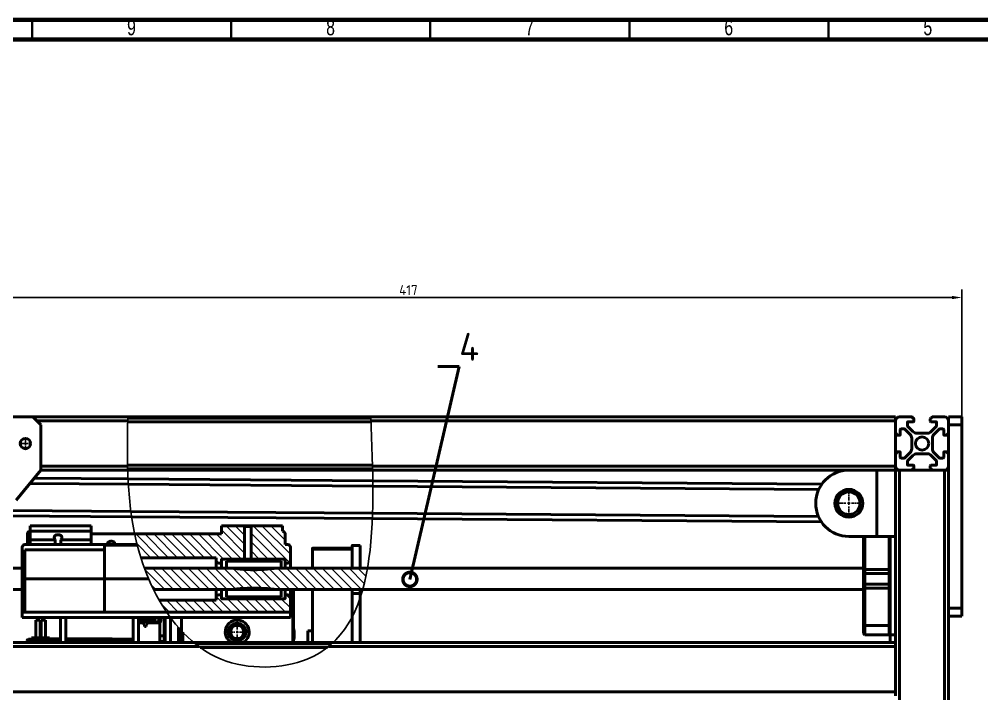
# Model space of a CAD drawing. Header units: millimetres. Extents: x -1615 to 4166, y 5 to 3174.
# Drawn here: x 746.3 to 988, y 2221.9 to 2391.3 of the extents above; entities that cross this region are included whole.
import ezdxf
from ezdxf import colors
from ezdxf.entities.mleader import LeaderData, LeaderLine
from ezdxf.math import Vec2, Vec3

# ---------------------------------------------------------------- set-up
doc = ezdxf.new("R2010")
doc.units = ezdxf.units.MM
doc.header["$LTSCALE"] = 0.25
doc.header["$PDSIZE"] = -1
doc.linetypes.add('AM_ISO08W050', pattern=[18, 12, -1.5, 3, -1.5])
doc.linetypes.add('CENTER2', pattern=[1.125, 0.75, -0.125, 0.125, -0.125])
doc.layers.get('0').update_dxf_attribs({"lineweight": 50})
for name, color, linetype, lineweight in [('AM_7', 4, 'AM_ISO08W050', 25), ('Hatch', 5, 'Continuous', 25), ('kich thuoc', 1, 'Continuous', 25), ('Net dam', 7, 'Continuous', 50), ('net manh', 3, 'Continuous', 25)]:
    doc.layers.add(name, color=color, linetype=linetype, lineweight=lineweight)
doc.styles.add('SLDTEXTSTYLE1', font='TXT', dxfattribs={"width": 0.75})
doc.styles.get("Standard").update_dxf_attribs({"font": ''})
doc.styles.add('tieng viet', font='')
doc.styles.get('Standard').set_extended_font_data('TCVN 7284')
doc.styles.get('tieng viet').set_extended_font_data('TCVN 7284')
doc.dimstyles.new('Ratio 1.5', dxfattribs={"dimtxt": 2.5, "dimasz": 2.5, "dimexe": 2, "dimexo": 0, "dimtad": 1, "dimtoh": 1, "dimdec": 1, "dimlfac": 1.5, "dimzin": 9, "dimtxsty": 'Standard', "dimcen": 2.5, "dimazin": 0, "dimtfac": 1, "dimtdec": 1, "dimtmove": 0, "dimatfit": 3, "dimfxl": 1, "dimtzin": 1, "dimarcsym": 0})

# ---------------------------------------------------------------- blocks, each defined once
blk = doc.blocks.new('_DotSmall')
at = {"color": 0, "linetype": 'ByBlock', "const_width": 0.5}
blk.add_lwpolyline([(-0.0625, 0, 1), (0.0625, 0, 1)], format="xyb", close=True, dxfattribs=at)
blk = doc.blocks.new('*D1160')
at = {"layer": 'Defpoints', "color": 0, "transparency": 16777216}
for p in [(983.02, 2321.37), (705.02, 2291.37), (983.02, 2291.37)]:
    blk.add_point(p, dxfattribs=at)
at = {"layer": 'kich thuoc', "color": 0, "lineweight": -2, "transparency": 16777216}
for p, q in [((705.02, 2291.37), (705.02, 2323.37)), ((983.02, 2291.37), (983.02, 2323.37)), ((707.52, 2321.37), (980.52, 2321.37))]:
    blk.add_line(p, q, dxfattribs=at)
at = {"layer": 'kich thuoc', "color": 0, "transparency": 16777216}
for points in [[(707.52, 2321.78), (707.52, 2320.95), (705.02, 2321.37)], [(980.52, 2321.78), (980.52, 2320.95), (983.02, 2321.37)]]:
    blk.add_solid(points, dxfattribs=at)
at = {"layer": 'kich thuoc', "color": 0, "transparency": 16777216, "insert": (844.02, 2323.24), "char_height": 2.5, "attachment_point": 5}
blk.add_mtext('417', dxfattribs=at)
blk = doc.blocks.new('*U1194')
at = {"layer": 'AM_7', "color": 0, "linetype": 'CENTER2', "transparency": 16777216}
for p, q in [((-1.41, 0), (-0.26, 0)), ((0, 0.26), (0, 1.41)), ((0.26, 0), (1.41, 0)), ((0, -1.41), (0, -0.26))]:
    blk.add_line(p, q, dxfattribs=at)
at = {"layer": 'AM_7', "color": 0, "linetype": 'Continuous', "transparency": 16777216}
for p, q in [((-0.13, 0), (0.13, 0)), ((0, -0.13), (0, 0.13))]:
    blk.add_line(p, q, dxfattribs=at)
blk = doc.blocks.new('*U1196')
at = {"layer": 'AM_7', "color": 0, "linetype": 'CENTER2', "transparency": 16777216}
for p, q in [((0, 0.6), (0, 3.12)), ((-3.12, 0), (-0.6, 0)), ((0.6, 0), (3.12, 0)), ((0, -3.12), (0, -0.6))]:
    blk.add_line(p, q, dxfattribs=at)
at = {"layer": 'AM_7', "color": 0, "linetype": 'Continuous', "transparency": 16777216}
for p, q in [((-0.3, 0), (0.3, 0)), ((0, -0.3), (0, 0.3))]:
    blk.add_line(p, q, dxfattribs=at)
blk = doc.blocks.new('*U1197')
at = {"layer": 'AM_7', "color": 0, "linetype": 'CENTER2', "transparency": 16777216}
for p, q in [((0, 0.7), (0, 3.62)), ((-3.62, 0), (-0.7, 0)), ((0.7, 0), (3.62, 0)), ((0, -3.62), (0, -0.7))]:
    blk.add_line(p, q, dxfattribs=at)
at = {"layer": 'AM_7', "color": 0, "linetype": 'Continuous', "transparency": 16777216}
for p, q in [((-0.35, 0), (0.35, 0)), ((0, -0.35), (0, 0.35))]:
    blk.add_line(p, q, dxfattribs=at)

msp = doc.modelspace()

# ---------------------------------------------------------------- hatches: boundary and pattern name
at = {"layer": 'Hatch'}
h = msp.add_hatch(dxfattribs=at)
h.set_pattern_fill('ANSI31', color=256, scale=0.5, angle=90)
edge = h.paths.add_edge_path()
edge.add_line((802.864, 2263.833), (802.681, 2264.017))
edge.add_line((802.681, 2264.017), (797.031, 2264.017))
edge.add_line((797.031, 2264.017), (797.031, 2262.015))
edge.add_line((797.031, 2262.015), (775.274, 2262.015))
edge.add_spline(control_points=[(775.274, 2262.015), (775.694, 2259.995), (776.204, 2258), (776.816, 2256.034)], knot_values=[35.7732003, 35.7732003, 35.7732003, 35.7732003, 42.0113206, 42.0113206, 42.0113206, 42.0113206], degree=3, periodic=0)
edge.add_line((776.816, 2256.034), (795.698, 2256.034))
edge.add_line((795.698, 2256.034), (795.698, 2255.367))
edge.add_arc((796.364, 2255.367), 0.667, 180, 270)
edge.add_line((796.364, 2254.7), (797.031, 2254.7))
edge.add_line((797.031, 2254.7), (797.031, 2255.7))
edge.add_line((797.031, 2255.7), (802.864, 2255.7))
edge.add_line((802.864, 2255.7), (802.864, 2263.833))
h.paths.add_polyline_path([(804.531, 2255.7), (813.031, 2255.7), (813.031, 2254.7), (813.698, 2254.7, 0.4142136), (814.364, 2255.367), (814.364, 2258.668, 0.4142136), (813.698, 2259.335), (813.031, 2259.335), (813.031, 2262.017, 0.4142136), (812.364, 2262.683), (812.364, 2264.017), (804.714, 2264.017), (804.531, 2263.833)])
edge = h.paths.add_edge_path()
edge.add_spline(control_points=[(777.719, 2253.367), (778.381, 2251.561), (779.139, 2249.782), (780.005, 2248.034)], knot_values=[44.8510212, 44.8510212, 44.8510212, 44.8510212, 50.6612692, 50.6612692, 50.6612692, 50.6612692], degree=3, periodic=0)
edge.add_line((780.005, 2248.034), (832.537, 2248.034))
edge.add_spline(control_points=[(832.537, 2248.034), (833.015, 2249.733), (833.41, 2251.514), (833.735, 2253.367)], knot_values=[122.4386806, 122.4386806, 122.4386806, 122.4386806, 127.7863354, 127.7863354, 127.7863354, 127.7863354], degree=3, periodic=0)
edge.add_line((833.735, 2253.367), (777.719, 2253.367))
h = msp.add_hatch(dxfattribs=at)
h.set_pattern_fill('ANSI31', color=256, scale=0.5, angle=90)
edge = h.paths.add_edge_path()
edge.add_line((797.031, 2245.7), (797.031, 2246.7))
edge.add_line((797.031, 2246.7), (796.364, 2246.7))
edge.add_arc((796.364, 2246.034), 0.667, 90, 180)
edge.add_line((795.698, 2246.034), (795.698, 2245.367))
edge.add_line((795.698, 2245.367), (781.426, 2245.367))
edge.add_spline(control_points=[(781.426, 2245.367), (782.008, 2244.348), (782.631, 2243.345), (783.293, 2242.367)], knot_values=[53.6428984, 53.6428984, 53.6428984, 53.6428984, 57.096833, 57.096833, 57.096833, 57.096833], degree=3, periodic=0)
edge.add_line((783.293, 2242.367), (814.364, 2242.367))
edge.add_line((814.364, 2242.367), (814.364, 2246.034))
edge.add_arc((813.698, 2246.034), 0.667, 0, 90)
edge.add_line((813.698, 2246.7), (813.031, 2246.7))
edge.add_line((813.031, 2246.7), (813.031, 2245.7))
edge.add_line((813.031, 2245.7), (797.031, 2245.7))

# ---------------------------------------------------------------- linework, layer by layer
at = {"color": 7, "linetype": 'Continuous', "lineweight": 70}
for p, q in [((15.001, 2391.131), (1184.001, 2391.131)), ((20.001, 2386.131), (1179.001, 2386.131))]:
    msp.add_line(p, q, dxfattribs=at)
at = {"color": 7, "linetype": 'Continuous', "lineweight": 35}
for p, q in [((749.501, 2386.131), (749.501, 2391.131)), ((799.501, 2386.131), (799.501, 2391.131)), ((849.501, 2386.131), (849.501, 2391.131)), ((899.501, 2386.131), (899.501, 2391.131)), ((949.501, 2386.131), (949.501, 2391.131))]:
    msp.add_line(p, q, dxfattribs=at)
at = {"layer": 'Net dam'}
for p, q in [((705.017, 2291.367), (773.582, 2291.367)), ((710.35, 2291.367), (749.684, 2291.367)), ((751.684, 2289.367), (749.684, 2291.367)), ((773.582, 2291.367), (749.684, 2291.367)), ((773.582, 2291.367), (749.684, 2291.367)), ((773.552, 2290.367), (750.684, 2290.367)), ((751.684, 2289.367), (751.684, 2278.034)), ((834.603, 2290.167), (773.547, 2290.167)), ((834.567, 2291.034), (773.572, 2291.034)), ((834.553, 2291.367), (773.582, 2291.367)), ((966.35, 2291.367), (834.553, 2291.367)), ((966.35, 2290.367), (834.594, 2290.367)), ((966.35, 2291.367), (966.35, 2290.367)), ((966.35, 2290.367), (966.35, 2287.233)), ((970.484, 2291.367), (967.35, 2291.367)), ((969.35, 2289.129), (969.35, 2290.034)), ((969.484, 2290.167), (970.817, 2290.167)), ((970.617, 2291.167), (970.617, 2291.234)), ((970.817, 2291.034), (970.75, 2291.034)), ((970.95, 2290.3), (970.95, 2290.9)), ((975.084, 2290.9), (975.084, 2290.3)), ((975.284, 2291.034), (975.217, 2291.034)), ((975.217, 2290.167), (976.55, 2290.167)), ((975.417, 2291.234), (975.417, 2291.167)), ((978.684, 2291.367), (975.55, 2291.367)), ((976.684, 2290.034), (976.684, 2289.129)), ((979.684, 2291.367), (983.017, 2291.367)), ((979.684, 2290.367), (979.684, 2291.367)), ((979.684, 2287.233), (979.684, 2290.367)), ((983.017, 2289.367), (979.684, 2289.367)), ((979.684, 2289.367), (979.684, 2243.367)), ((983.017, 2291.367), (983.017, 2289.367)), ((983.017, 2289.367), (983.017, 2243.367)), ((966.35, 2287.233), (966.35, 2287.1)), ((966.35, 2287.1), (966.35, 2286.967)), ((966.35, 2286.967), (966.35, 2286.9)), ((966.35, 2286.9), (966.35, 2286.767)), ((966.484, 2287.1), (966.55, 2287.1)), ((966.684, 2286.967), (966.684, 2286.9)), ((967.55, 2286.9), (967.55, 2288.234)), ((967.684, 2288.367), (968.588, 2288.367)), ((968.682, 2288.328), (970.026, 2286.984)), ((970.734, 2287.691), (969.389, 2289.035)), ((974.358, 2287.3), (971.676, 2287.3)), ((976.645, 2289.035), (975.3, 2287.691)), ((976.008, 2286.984), (977.352, 2288.328)), ((977.446, 2288.367), (978.35, 2288.367)), ((978.484, 2288.234), (978.484, 2286.9)), ((979.35, 2286.9), (979.35, 2286.967)), ((979.484, 2287.1), (979.55, 2287.1)), ((966.35, 2286.767), (966.35, 2286.041)), ((966.35, 2286.041), (966.35, 2283.36)), ((966.817, 2286.767), (967.417, 2286.767)), ((970.417, 2286.041), (970.417, 2283.36)), ((975.617, 2283.36), (975.617, 2286.041)), ((978.617, 2286.767), (979.217, 2286.767)), ((966.35, 2283.36), (966.35, 2282.634)), ((966.35, 2282.634), (966.35, 2282.5)), ((966.35, 2282.5), (966.35, 2282.433)), ((966.35, 2282.433), (966.35, 2282.3)), ((966.35, 2282.3), (966.35, 2282.167)), ((966.35, 2282.167), (966.35, 2279.034)), ((966.55, 2282.3), (966.484, 2282.3)), ((966.684, 2282.5), (966.684, 2282.433)), ((967.417, 2282.634), (966.817, 2282.634)), ((967.55, 2281.167), (967.55, 2282.5)), ((970.026, 2282.417), (968.682, 2281.073)), ((971.676, 2282.1), (974.358, 2282.1)), ((977.352, 2281.073), (976.008, 2282.417)), ((978.484, 2282.5), (978.484, 2281.167)), ((979.217, 2282.634), (978.617, 2282.634)), ((979.35, 2282.433), (979.35, 2282.5)), ((979.55, 2282.3), (979.484, 2282.3)), ((979.684, 2279.034), (979.684, 2282.167)), ((968.588, 2281.034), (967.684, 2281.034)), ((969.35, 2279.367), (969.35, 2280.271)), ((969.389, 2280.365), (970.734, 2281.71)), ((975.3, 2281.71), (976.645, 2280.365)), ((976.684, 2280.271), (976.684, 2279.367)), ((978.35, 2281.034), (977.446, 2281.034)), ((751.684, 2278.034), (745.533, 2270.516)), ((773.488, 2279.034), (751.684, 2279.034)), ((773.516, 2278.034), (751.684, 2278.034)), ((834.988, 2279.234), (773.483, 2279.234)), ((835.008, 2278.367), (773.506, 2278.367)), ((835.015, 2278.034), (773.516, 2278.034)), ((966.35, 2279.034), (834.992, 2279.034)), ((954.634, 2278.034), (835.015, 2278.034)), ((961.684, 2278.034), (954.634, 2278.034)), ((961.684, 2278.034), (961.684, 2261.367)), ((961.684, 2278.034), (966.35, 2278.034)), ((966.35, 2279.034), (966.35, 2278.034)), ((966.35, 2278.034), (966.35, 2261.367)), ((966.35, 2278.034), (967.35, 2278.034)), ((967.35, 2278.034), (970.484, 2278.034)), ((967.35, 2038.034), (967.35, 2278.034)), ((970.817, 2279.234), (969.484, 2279.234)), ((970.484, 2278.034), (970.617, 2278.034)), ((970.617, 2278.167), (970.617, 2278.234)), ((970.617, 2278.034), (970.75, 2278.034)), ((970.75, 2278.367), (970.817, 2278.367)), ((970.75, 2278.034), (970.817, 2278.034)), ((970.817, 2278.034), (970.95, 2278.034)), ((970.95, 2278.5), (970.95, 2279.1)), ((970.95, 2278.034), (971.676, 2278.034)), ((971.676, 2278.034), (974.358, 2278.034)), ((974.358, 2278.034), (975.084, 2278.034)), ((975.084, 2279.1), (975.084, 2278.5)), ((975.084, 2278.034), (975.217, 2278.034)), ((976.55, 2279.234), (975.217, 2279.234)), ((975.217, 2278.367), (975.284, 2278.367)), ((975.217, 2278.034), (975.284, 2278.034)), ((975.284, 2278.034), (975.417, 2278.034)), ((975.417, 2278.234), (975.417, 2278.167)), ((975.417, 2278.034), (975.55, 2278.034)), ((975.55, 2278.034), (978.684, 2278.034)), ((978.684, 2038.034), (978.684, 2278.034)), ((978.684, 2278.034), (979.684, 2278.034)), ((773.606, 2275.816), (750.015, 2275.995)), ((750.015, 2275.994), (773.606, 2275.815)), ((835.061, 2275.349), (773.606, 2275.816)), ((835.061, 2275.349), (773.606, 2275.815)), ((947.817, 2274.494), (835.061, 2275.349)), ((835.061, 2275.349), (947.817, 2274.493)), ((748.931, 2274.669), (773.68, 2274.481)), ((773.68, 2274.481), (835.073, 2274.016)), ((835.073, 2274.016), (947.055, 2273.166)), ((774.323, 2267.661), (744.659, 2267.886)), ((835.005, 2267.2), (774.323, 2267.661)), ((774.509, 2266.326), (743.574, 2266.561)), ((743.574, 2266.56), (774.509, 2266.326)), ((774.509, 2266.326), (834.96, 2265.867)), ((774.509, 2266.326), (834.96, 2265.867)), ((947.745, 2265.011), (834.96, 2265.867)), ((834.96, 2265.867), (947.745, 2265.011)), ((947.003, 2266.35), (835.005, 2267.2)), ((749.031, 2264.017), (749.031, 2262.683)), ((749.031, 2264.017), (764.364, 2264.017)), ((749.031, 2262.683), (749.031, 2259.335)), ((749.031, 2262.683), (764.364, 2262.683)), ((764.364, 2264.017), (764.364, 2262.683)), ((764.364, 2262.683), (764.364, 2260.538)), ((797.031, 2262.015), (797.031, 2264.017)), ((802.681, 2264.017), (797.031, 2264.017)), ((802.681, 2264.017), (802.864, 2263.833)), ((804.714, 2264.017), (802.681, 2264.017)), ((802.864, 2263.833), (802.864, 2255.7)), ((804.531, 2263.833), (802.864, 2263.833)), ((804.531, 2263.833), (804.714, 2264.017)), ((804.531, 2255.7), (804.531, 2263.833)), ((812.364, 2264.017), (804.714, 2264.017)), ((812.364, 2264.017), (812.364, 2262.683)), ((748.364, 2259.613), (748.364, 2262.017)), ((749.031, 2260.538), (755.331, 2260.538)), ((755.331, 2260.538), (755.331, 2259.335)), ((756.731, 2259.335), (756.731, 2260.538)), ((756.731, 2260.538), (764.364, 2260.538)), ((764.364, 2262.015), (775.274, 2262.015)), ((764.364, 2260.538), (764.364, 2259.335)), ((797.031, 2262.015), (775.274, 2262.015)), ((813.031, 2259.335), (813.031, 2262.017)), ((954.634, 2261.367), (961.684, 2261.367)), ((958.35, 2252.965), (958.35, 2261.367)), ((958.617, 2261.367), (958.617, 2253.046)), ((966.35, 2261.367), (961.684, 2261.367)), ((964.75, 2253.046), (964.75, 2261.367)), ((965.017, 2236.7), (965.017, 2261.367)), ((966.35, 2236.7), (966.35, 2261.367)), ((747.031, 2258.001), (747.031, 2258.668)), ((747.031, 2250.7), (747.031, 2258.001)), ((747.698, 2259.335), (775.889, 2259.335)), ((747.698, 2258.001), (747.698, 2250.7)), ((767.698, 2258.001), (747.698, 2258.001)), ((748.364, 2259.613), (748.364, 2259.335)), ((775.934, 2259.156), (767.698, 2259.156)), ((767.698, 2259.156), (767.698, 2258.001)), ((767.698, 2250.7), (767.698, 2258.001)), ((813.698, 2259.335), (813.031, 2259.335)), ((814.364, 2255.367), (814.364, 2258.668)), ((829.911, 2258.434), (819.911, 2258.434)), ((829.912, 2258.214), (819.912, 2258.214)), ((831.911, 2259.1), (829.911, 2259.1)), ((795.698, 2256.034), (776.816, 2256.034)), ((795.698, 2256.034), (795.698, 2255.367)), ((795.698, 2253.367), (795.698, 2255.367)), ((797.198, 2255.7), (797.031, 2255.534)), ((797.031, 2255.7), (802.864, 2255.7)), ((797.031, 2255.7), (797.031, 2254.7)), ((797.031, 2255.534), (797.031, 2255.2)), ((799.198, 2255.7), (797.198, 2255.7)), ((810.131, 2255.7), (799.931, 2255.7)), ((804.531, 2255.7), (813.031, 2255.7)), ((812.864, 2255.7), (810.864, 2255.7)), ((813.031, 2255.534), (812.864, 2255.7)), ((813.031, 2254.7), (813.031, 2255.7)), ((813.031, 2255.2), (813.031, 2255.534)), ((814.364, 2255.367), (814.364, 2253.367)), ((831.912, 2253.367), (831.912, 2256.301)), ((747.031, 2253.367), (731.502, 2253.367)), ((777.719, 2253.367), (833.735, 2253.367)), ((796.364, 2254.7), (797.031, 2254.7)), ((797.031, 2254.7), (797.031, 2253.7)), ((797.031, 2253.7), (797.031, 2253.367)), ((797.031, 2253.367), (813.031, 2253.367)), ((812.031, 2255.2), (798.364, 2255.2)), ((798.364, 2255.2), (798.364, 2253.367)), ((812.031, 2253.367), (812.031, 2255.2)), ((813.031, 2254.7), (813.698, 2254.7)), ((813.031, 2253.7), (813.031, 2254.7)), ((813.031, 2253.367), (813.031, 2253.7)), ((958.35, 2253.367), (833.735, 2253.367)), ((958.35, 2252.965), (958.617, 2253.046)), ((958.35, 2252.027), (958.35, 2252.965)), ((958.617, 2253.046), (958.617, 2252.027)), ((958.617, 2253.046), (964.75, 2253.046)), ((964.75, 2252.027), (964.75, 2253.046)), ((965.017, 2252.965), (964.75, 2253.046)), ((747.031, 2250.7), (747.698, 2250.7)), ((747.031, 2242.367), (747.031, 2250.7)), ((767.698, 2250.7), (747.698, 2250.7)), ((747.698, 2250.7), (747.698, 2242.367)), ((778.776, 2250.7), (767.698, 2250.7)), ((767.698, 2242.367), (767.698, 2250.7)), ((958.35, 2249.373), (958.35, 2252.027)), ((958.35, 2252.027), (958.617, 2252.027)), ((958.617, 2252.027), (958.617, 2249.373)), ((964.75, 2252.027), (958.617, 2252.027)), ((964.75, 2249.373), (964.75, 2252.027)), ((965.017, 2252.027), (964.75, 2252.027)), ((958.35, 2248.436), (958.35, 2249.373)), ((958.35, 2249.373), (958.617, 2249.373)), ((958.35, 2248.436), (958.617, 2248.354)), ((958.35, 2239.096), (958.35, 2248.436)), ((958.617, 2249.373), (958.617, 2248.354)), ((958.617, 2249.373), (964.75, 2249.373)), ((964.75, 2248.354), (958.617, 2248.354)), ((958.617, 2248.354), (958.617, 2239.014)), ((964.75, 2248.354), (964.75, 2249.373)), ((965.017, 2249.373), (964.75, 2249.373)), ((965.017, 2248.436), (964.75, 2248.354)), ((964.75, 2239.014), (964.75, 2248.354)), ((728.35, 2248.034), (747.031, 2248.034)), ((832.537, 2248.034), (780.005, 2248.034)), ((795.698, 2246.034), (795.698, 2248.034)), ((795.698, 2246.034), (795.698, 2245.367)), ((797.031, 2246.7), (796.364, 2246.7)), ((813.031, 2248.034), (797.031, 2248.034)), ((797.031, 2248.034), (797.031, 2247.7)), ((797.031, 2247.7), (797.031, 2246.7)), ((797.031, 2246.7), (797.031, 2245.7)), ((797.031, 2246.2), (797.031, 2245.867)), ((797.031, 2245.867), (797.198, 2245.7)), ((813.031, 2245.7), (797.031, 2245.7)), ((797.198, 2245.7), (799.198, 2245.7)), ((798.364, 2248.034), (798.364, 2246.2)), ((798.364, 2246.2), (812.031, 2246.2)), ((799.931, 2245.7), (810.131, 2245.7)), ((810.864, 2245.7), (812.864, 2245.7)), ((812.031, 2246.2), (812.031, 2248.034)), ((812.864, 2245.7), (813.031, 2245.867)), ((813.031, 2247.7), (813.031, 2248.034)), ((813.031, 2246.7), (813.031, 2247.7)), ((813.031, 2245.7), (813.031, 2246.7)), ((813.698, 2246.7), (813.031, 2246.7)), ((813.031, 2245.867), (813.031, 2246.2)), ((814.364, 2248.034), (814.364, 2246.034)), ((814.364, 2242.367), (814.364, 2246.034)), ((815.015, 2234.7), (815.015, 2248.034)), ((815.115, 2248.034), (815.115, 2234.7)), ((829.913, 2247.019), (831.912, 2247.019)), ((831.912, 2247.019), (831.912, 2248.034)), ((832.537, 2248.034), (958.35, 2248.034)), ((781.426, 2245.367), (795.698, 2245.367)), ((979.684, 2243.367), (983.017, 2243.367)), ((979.684, 2242.367), (979.684, 2243.367)), ((983.017, 2243.367), (983.017, 2241.367)), ((747.698, 2242.367), (747.031, 2242.367)), ((747.031, 2241.034), (747.031, 2242.367)), ((784.234, 2241.034), (747.031, 2241.034)), ((747.698, 2242.367), (767.698, 2242.367)), ((750.802, 2241.034), (750.802, 2240.336)), ((751.175, 2240.336), (751.175, 2241.034)), ((752.135, 2241.034), (752.135, 2240.336)), ((752.508, 2240.336), (752.508, 2241.034)), ((756.65, 2241.034), (756.65, 2234.7)), ((757.984, 2241.034), (757.984, 2234.7)), ((767.698, 2242.367), (783.293, 2242.367)), ((774.915, 2234.7), (774.915, 2241.034)), ((776.248, 2234.7), (776.248, 2241.034)), ((778.645, 2241.034), (778.645, 2240.659)), ((780.845, 2240.892), (780.845, 2241.034)), ((780.985, 2241.034), (780.985, 2240.703)), ((782.648, 2241.034), (782.648, 2236.429)), ((782.782, 2241.034), (782.782, 2239.1)), ((782.915, 2234.7), (782.915, 2241.034)), ((814.364, 2242.367), (783.293, 2242.367)), ((814.364, 2242.367), (783.293, 2242.367)), ((814.364, 2241.034), (784.234, 2241.034)), ((784.248, 2241.014), (784.248, 2241.034)), ((784.248, 2234.7), (784.248, 2241.034)), ((787.015, 2241.034), (787.015, 2237.656)), ((814.364, 2242.367), (814.364, 2241.034)), ((819.911, 2241.634), (819.911, 2238.3)), ((979.684, 2038.034), (979.684, 2242.367)), ((983.017, 2241.367), (979.684, 2241.367)), ((750.45, 2240.336), (750.45, 2235.869)), ((750.45, 2240.336), (750.988, 2240.336)), ((750.988, 2240.336), (751.527, 2240.336)), ((751.527, 2235.869), (751.527, 2240.336)), ((751.783, 2240.336), (751.783, 2235.869)), ((751.783, 2240.336), (752.322, 2240.336)), ((752.322, 2240.336), (752.86, 2240.336)), ((752.86, 2235.869), (752.86, 2240.336)), ((779.715, 2240.234), (776.248, 2240.234)), ((776.248, 2239.967), (779.82, 2239.967)), ((776.448, 2239.7), (776.248, 2239.7)), ((776.448, 2239.7), (776.248, 2239.5)), ((777.281, 2239.7), (776.448, 2239.7)), ((777.716, 2238.796), (777.716, 2239.27)), ((778.114, 2238.796), (777.716, 2238.796)), ((778.114, 2239.27), (778.114, 2238.796)), ((781.382, 2239.7), (778.549, 2239.7)), ((778.645, 2240.659), (778.645, 2240.657)), ((779.82, 2239.967), (779.82, 2239.7)), ((780.065, 2240.297), (780.065, 2240.703)), ((780.578, 2240.703), (780.578, 2240.841)), ((780.578, 2239.783), (780.578, 2240.297)), ((780.985, 2240.297), (780.985, 2239.783)), ((781.582, 2239.5), (781.382, 2239.7)), ((781.499, 2240.703), (781.499, 2240.297)), ((781.582, 2234.7), (781.582, 2239.5)), ((782.782, 2239.1), (782.648, 2239.1)), ((782.648, 2238.967), (782.915, 2238.967)), ((782.915, 2238.967), (782.782, 2239.1)), ((786.248, 2234.7), (786.248, 2238.51)), ((958.35, 2239.096), (958.617, 2239.014)), ((958.35, 2236.967), (958.35, 2239.096)), ((964.75, 2239.014), (958.617, 2239.014)), ((958.617, 2239.014), (958.617, 2236.7)), ((965.017, 2239.096), (964.75, 2239.014)), ((964.75, 2236.7), (964.75, 2239.014)), ((781.582, 2236.429), (782.648, 2236.429)), ((782.648, 2234.971), (782.648, 2236.429)), ((787.015, 2237.656), (787.015, 2234.7)), ((787.348, 2237.302), (787.348, 2234.7)), ((818.778, 2237.7), (818.778, 2237.7)), ((818.778, 2234.7), (818.778, 2237.7)), ((819.911, 2237.7), (818.778, 2237.7)), ((819.911, 2238.3), (819.911, 2237.7)), ((819.911, 2238.3), (819.911, 2238.3)), ((958.35, 2236.967), (958.617, 2236.7)), ((958.617, 2236.7), (964.75, 2236.7)), ((964.75, 2236.7), (965.017, 2236.967)), ((966.35, 2236.7), (965.017, 2236.7)), ((965.017, 2234.7), (965.017, 2236.7)), ((966.35, 2235.7), (966.35, 2236.7)), ((721.684, 2234.7), (790.132, 2234.7)), ((721.684, 2233.7), (791.412, 2233.7)), ((748.248, 2234.909), (748.248, 2235.202)), ((748.248, 2234.7), (748.248, 2234.909)), ((748.582, 2235.536), (748.582, 2235.145)), ((748.582, 2235.536), (756.248, 2235.536)), ((756.248, 2235.145), (748.582, 2235.145)), ((748.582, 2235.145), (748.582, 2234.7)), ((749.334, 2235.536), (749.334, 2235.869)), ((749.334, 2235.869), (753.915, 2235.869)), ((753.915, 2235.636), (753.915, 2235.869)), ((753.915, 2235.636), (756.65, 2235.636)), ((753.915, 2235.536), (753.915, 2235.636)), ((756.248, 2235.536), (756.248, 2235.145)), ((756.248, 2235.145), (756.248, 2234.7)), ((756.65, 2235.086), (756.248, 2235.086)), ((757.984, 2235.636), (769.582, 2235.636)), ((767.848, 2235.086), (757.984, 2235.086)), ((767.848, 2235.536), (774.582, 2235.536)), ((767.848, 2235.145), (767.848, 2235.536)), ((774.582, 2235.145), (767.848, 2235.145)), ((767.848, 2235.145), (767.848, 2234.7)), ((769.582, 2235.636), (769.582, 2235.536)), ((774.582, 2235.145), (774.582, 2235.536)), ((774.582, 2234.7), (774.582, 2235.145)), ((781.582, 2234.971), (782.648, 2234.971)), ((782.648, 2234.971), (782.648, 2234.7)), ((790.132, 2234.7), (825.089, 2234.7)), ((790.543, 2234.367), (824.725, 2234.367)), ((823.941, 2233.7), (966.35, 2233.7)), ((825.089, 2234.7), (966.35, 2234.7)), ((966.35, 2234.7), (966.35, 2235.7)), ((966.35, 2234.7), (966.35, 2233.7)), ((966.35, 2230.567), (966.35, 2233.7)), ((791.687, 2233.5), (823.689, 2233.5)), ((966.35, 2230.567), (966.35, 2230.434)), ((966.35, 2230.434), (966.35, 2230.3)), ((966.35, 2230.3), (966.35, 2230.233)), ((966.35, 2230.233), (966.35, 2230.1)), ((966.35, 2225.967), (966.35, 2230.1)), ((966.35, 2225.967), (966.35, 2225.834)), ((966.35, 2225.834), (966.35, 2225.767)), ((966.35, 2225.767), (966.35, 2225.634)), ((966.35, 2225.634), (966.35, 2225.5)), ((966.35, 2222.367), (966.35, 2225.5)), ((721.684, 2222.367), (966.35, 2222.367)), ((966.35, 2222.367), (966.35, 2221.367))]:
    msp.add_line(p, q, dxfattribs=at)
at = {"layer": 'Net dam', "flags": 128}
for points in [[(819.912, 2256.469), (819.912, 2257.182), (819.912, 2257.79), (819.911, 2258.221), (819.911, 2258.422), (819.911, 2258.371), (819.911, 2258.073), (819.911, 2257.563), (819.911, 2256.903), (819.911, 2256.172), (819.911, 2255.455), (819.911, 2254.84), (819.911, 2254.398), (819.911, 2254.183)], [(819.911, 2257.8), (819.911, 2257.686), (819.911, 2257.361), (819.911, 2256.874), (819.911, 2256.3), (819.911, 2255.726), (819.911, 2255.24), (819.911, 2254.915), (819.911, 2254.8), (819.911, 2254.915), (819.911, 2255.24), (819.912, 2255.726), (819.912, 2256.3), (819.912, 2256.874), (819.911, 2257.361), (819.911, 2257.686), (819.911, 2257.8)], [(819.913, 2255.181), (819.913, 2256.226), (819.913, 2257.062), (819.913, 2257.677), (819.912, 2258.063), (819.912, 2258.212), (819.912, 2258.123), (819.912, 2257.798), (819.912, 2257.241), (819.912, 2256.461), (819.912, 2255.468)], [(829.911, 2258.434), (829.911, 2258.566), (829.911, 2258.963), (829.911, 2259.1), (829.912, 2258.963), (829.912, 2258.566), (829.912, 2258.214)], [(829.912, 2258.214), (829.912, 2258.221), (829.912, 2258.422), (829.911, 2258.434)], [(829.913, 2255.181), (829.913, 2256.226), (829.913, 2257.062), (829.913, 2257.677), (829.912, 2258.063), (829.912, 2258.212), (829.912, 2258.214)], [(831.912, 2256.301), (831.912, 2257.166), (831.912, 2257.946), (831.912, 2258.566), (831.912, 2258.963), (831.911, 2259.1)], [(819.912, 2255.468), (819.912, 2255.314), (819.912, 2255.245), (819.912, 2255.265), (819.912, 2255.374), (819.912, 2255.564), (819.912, 2255.822), (819.912, 2256.131), (819.912, 2256.469)], [(819.911, 2254.183), (819.911, 2254.095), (819.911, 2253.922), (819.911, 2253.676), (819.911, 2253.373), (819.911, 2253.367)], [(819.913, 2253.367), (819.913, 2253.878), (819.913, 2255.181)], [(829.913, 2253.367), (829.913, 2253.878), (829.913, 2255.181)], [(819.911, 2248.034), (819.911, 2247.132), (819.911, 2245.788), (819.911, 2244.416), (819.911, 2243.028), (819.911, 2241.634)], [(819.913, 2234.7), (819.913, 2234.945), (819.913, 2236.881), (819.913, 2238.89), (819.913, 2240.941), (819.913, 2243.003), (819.913, 2245.043), (819.913, 2247.032), (819.913, 2248.034)], [(829.913, 2241.217), (829.913, 2243.003), (829.913, 2245.043), (829.913, 2247.032), (829.913, 2248.034)], [(831.912, 2247.019), (831.912, 2245.998)], [(831.912, 2245.998), (831.912, 2245.491), (831.912, 2243.905), (831.912, 2242.298), (831.912, 2240.707), (831.912, 2239.166), (831.912, 2237.712), (831.912, 2236.377), (831.912, 2235.192), (831.912, 2234.7)], [(780.845, 2240.892), (780.757, 2240.861), (780.471, 2240.829), (780.025, 2240.794), (779.538, 2240.762), (779.077, 2240.726), (778.763, 2240.694), (778.645, 2240.659), (778.645, 2240.659)], [(829.913, 2234.7), (829.913, 2234.945), (829.913, 2236.881), (829.913, 2238.89), (829.913, 2240.941), (829.913, 2241.217)], [(779.718, 2240.778), (779.695, 2240.673), (779.715, 2240.234)], [(818.778, 2237.7), (818.777, 2237.572), (818.777, 2237.193), (818.777, 2236.577), (818.777, 2235.748), (818.777, 2234.737), (818.777, 2234.7)], [(781.582, 2235.521), (781.615, 2235.7), (781.582, 2235.88)]]:
    msp.add_lwpolyline(points, dxfattribs=at)
at = {"layer": 'Net dam'}
for centre, radius in [((747.819, 2284.7), 1.289), ((973.017, 2284.7), 1.667), ((954.633, 2269.7), 3.5), ((954.633, 2269.7), 2.833), ((801.015, 2237.367), 2.2), ((801.015, 2237.367), 1.667)]:
    msp.add_circle(centre, radius, dxfattribs=at)
for centre, radius, start, end in [((967.35, 2290.367), 1, 90, 180), ((969.484, 2290.034), 0.133, 90, 180), ((970.484, 2291.234), 0.133, 0, 90), ((970.75, 2291.167), 0.133, 180, 270), ((970.817, 2290.9), 0.133, 0, 90), ((970.817, 2290.3), 0.133, 270, 0), ((975.217, 2290.9), 0.133, 90, 180), ((975.217, 2290.3), 0.133, 180, 270), ((975.284, 2291.167), 0.133, 270, 0), ((975.55, 2291.234), 0.133, 90, 180), ((976.55, 2290.034), 0.133, 0, 90), ((978.684, 2290.367), 1, 0, 90), ((966.484, 2287.234), 0.133, 180, 270), ((966.55, 2286.967), 0.133, 0, 90), ((966.817, 2286.9), 0.133, 180, 270), ((967.417, 2286.9), 0.133, 270, 0), ((967.684, 2288.234), 0.133, 90, 180), ((968.588, 2288.234), 0.133, 45, 90), ((969.484, 2289.129), 0.133, 180, 225), ((969.084, 2286.041), 1.333, 0, 45), ((971.676, 2288.634), 1.333, 225, 270), ((974.358, 2288.634), 1.333, 270, 315), ((976.95, 2286.041), 1.333, 135, 180), ((976.55, 2289.129), 0.133, 315, 0), ((977.446, 2288.234), 0.133, 90, 135), ((978.35, 2288.234), 0.133, 0, 90), ((978.617, 2286.9), 0.133, 180, 270), ((979.217, 2286.9), 0.133, 270, 0), ((979.484, 2286.967), 0.133, 90, 180), ((979.55, 2287.234), 0.133, 270, 0), ((966.484, 2282.167), 0.133, 90, 180), ((966.55, 2282.434), 0.133, 270, 0), ((966.817, 2282.5), 0.133, 90, 180), ((967.417, 2282.5), 0.133, 0, 90), ((969.084, 2283.36), 1.333, 315, 0), ((971.676, 2280.767), 1.333, 90, 135), ((974.358, 2280.767), 1.333, 45, 90), ((976.95, 2283.36), 1.333, 180, 225), ((978.617, 2282.5), 0.133, 90, 180), ((979.217, 2282.5), 0.133, 0, 90), ((979.484, 2282.434), 0.133, 180, 270), ((979.55, 2282.167), 0.133, 0, 90), ((967.684, 2281.167), 0.133, 180, 270), ((968.588, 2281.167), 0.133, 270, 315), ((969.484, 2280.271), 0.133, 135, 180), ((976.55, 2280.271), 0.133, 0, 45), ((977.446, 2281.167), 0.133, 225, 270), ((978.35, 2281.167), 0.133, 270, 0), ((954.633, 2269.7), 8.333, 90, 270), ((967.35, 2279.034), 1, 180, 270), ((969.484, 2279.367), 0.133, 180, 270), ((970.484, 2278.167), 0.133, 270, 0), ((970.75, 2278.234), 0.133, 90, 180), ((970.817, 2279.1), 0.133, 0, 90), ((970.817, 2278.5), 0.133, 270, 0), ((975.217, 2279.1), 0.133, 90, 180), ((975.217, 2278.5), 0.133, 180, 270), ((975.284, 2278.234), 0.133, 0, 90), ((975.55, 2278.167), 0.133, 180, 270), ((976.55, 2279.367), 0.133, 270, 0), ((978.684, 2279.034), 1, 270, 0), ((812.364, 2262.017), 0.667, 0, 90), ((747.698, 2258.668), 0.667, 90, 180), ((813.698, 2258.668), 0.667, 0, 90), ((796.364, 2255.367), 0.667, 180, 270), ((813.698, 2255.367), 0.667, 270, 0), ((796.364, 2246.034), 0.667, 90, 180), ((813.698, 2246.034), 0.667, 0, 90), ((780.782, 2240.5), 1.1, 307.61333, 29.00255), ((777.915, 2239.906), 0.667, 198.00797, 252.65947), ((777.915, 2239.906), 0.667, 287.34053, 341.99203), ((780.782, 2240.5), 1.1, 194.02967, 209.00255), ((780.782, 2240.5), 1.1, 209.00255, 226.65824), ((801.015, 2237.367), 3, 0, 242.73396), ((801.015, 2237.367), 3, 297.26604, 0), ((810.015, 2236.781), 5.333, 342.98927, 17.01073), ((748.582, 2235.202), 0.333, 90, 180), ((774.582, 2235.202), 0.333, 0, 90)]:
    msp.add_arc(centre, radius, start, end, dxfattribs=at)
for points, knots in [([(749.031, 2262.683), (748.958, 2262.676), (748.81, 2262.662), (748.614, 2262.552), (748.463, 2262.389), (748.381, 2262.202), (748.364, 2262.074), (748.364, 2262.019), (748.364, 2262.017)], [0, 0, 0, 0, 0.2077116, 0.4153811, 0.6253014, 0.8404237, 0.9940499, 1, 1, 1, 1]), ([(756.731, 2260.538), (756.811, 2260.635), (756.968, 2260.826), (757.022, 2261.152), (756.93, 2261.435), (756.711, 2261.641), (756.445, 2261.764), (756.146, 2261.82), (755.849, 2261.811), (755.585, 2261.751), (755.358, 2261.642), (755.175, 2261.479), (755.061, 2261.253), (755.057, 2260.967), (755.166, 2260.714), (755.295, 2260.576), (755.331, 2260.538)], [0, 0, 0, 0, 0.0934126, 0.1853197, 0.2874814, 0.359284, 0.4197809, 0.4805518, 0.5344552, 0.5861264, 0.6407111, 0.7024501, 0.7752486, 0.8620085, 0.961451, 1, 1, 1, 1]), ([(770.331, 2259.335), (770.319, 2259.447), (770.296, 2259.657), (770.116, 2259.908), (769.875, 2260.072), (769.603, 2260.161), (769.323, 2260.182), (769.057, 2260.143), (768.821, 2260.052), (768.599, 2259.892), (768.43, 2259.649), (768.409, 2259.441), (768.398, 2259.335)], [0, 0, 0, 0, 0.1377507, 0.2581352, 0.353319, 0.4332302, 0.5134379, 0.5866999, 0.6610188, 0.7444136, 0.8692016, 1, 1, 1, 1]), ([(780.065, 2240.703), (780.164, 2240.703), (780.32, 2240.703), (780.509, 2240.703), (780.578, 2240.703)], [0, 0, 0, 0, 0.6290237, 1, 1, 1, 1]), ([(780.578, 2240.297), (780.46, 2240.297), (780.273, 2240.297), (780.121, 2240.297), (780.065, 2240.297)], [0, 0, 0, 0, 0.6290106, 1, 1, 1, 1]), ([(780.985, 2239.783), (780.892, 2239.783), (780.755, 2239.783), (780.621, 2239.783), (780.578, 2239.783)], [0, 0, 0, 0, 0.6845964, 1, 1, 1, 1]), ([(780.985, 2240.703), (781.103, 2240.703), (781.291, 2240.703), (781.442, 2240.703), (781.499, 2240.703)], [0, 0, 0, 0, 0.6290106, 1, 1, 1, 1]), ([(781.499, 2240.297), (781.4, 2240.297), (781.243, 2240.297), (781.055, 2240.297), (780.985, 2240.297)], [0, 0, 0, 0, 0.6290237, 1, 1, 1, 1])]:
    msp.add_open_spline(points, degree=3, knots=knots, dxfattribs=at)
at = {"layer": 'net manh'}
for centre, start, end in [((805.198, 2297.029), 261.10512, 278.89488), ((805.198, 2204.371), 81.10512, 98.89488)]:
    msp.add_arc(centre, 44.194, start, end, dxfattribs=at)
msp.add_open_spline([(773.582, 2291.367), (773.092, 2275.667), (773.684, 2252.427), (794.788, 2227.522), (837.13, 2228.747), (835.653, 2264.653), (834.553, 2291.367)], degree=3, knots=[6.7646767, 6.7646767, 6.7646767, 6.7646767, 52.1716699, 75.0599803, 96.6892126, 159.5495905, 159.5495905, 159.5495905, 159.5495905], dxfattribs=at)

# ---------------------------------------------------------------- block references
at = {"layer": 'AM_7', "linetype": 'CENTER2'}
for name, p in [('*U1194', (747.819, 2284.7)), ('*U1197', (954.633, 2269.7)), ('*U1196', (801.015, 2237.367))]:
    msp.add_blockref(name, p, dxfattribs=at)

# ---------------------------------------------------------------- texts
at = {"color": 7, "linetype": 'Continuous', "lineweight": 0, "char_height": 3.969, "attachment_point": 2, "style": 'SLDTEXTSTYLE1'}
for s, insert in [('9', (774.461, 2391.191)), ('8', (824.461, 2391.191)), ('7', (874.461, 2391.191)), ('6', (924.461, 2391.191)), ('5', (974.461, 2391.191))]:
    msp.add_mtext(s, dxfattribs=dict(at, insert=insert))

# ---------------------------------------------------------------- dimensions: what is measured, and where the dimension line sits
at = {"layer": 'kich thuoc'}
dim = msp.add_linear_dim(base=(983.017, 2321.367), p1=(705.017, 2291.367), p2=(983.017, 2291.367), dimstyle='Ratio 1.5', dxfattribs=at)
dim.commit()
dim.dimension.update_dxf_attribs({"geometry": '*D1160', "text_midpoint": (844.017, 2323.242)})

# ---------------------------------------------------------------- leaders
at = {"layer": 'Net dam'}
ml = msp.add_multileader_mtext('Standard', dxfattribs=at)
ml.set_content('4', color=256, style='tieng viet')
ml.set_leader_properties(color=256, linetype='ByLayer', lineweight=-1)
ml.set_arrow_properties(name='DOTSMALL')
ml.build(insert=Vec2(0, 0))
ml.multileader.update_dxf_attribs({"text_left_attachment_type": 6, "text_right_attachment_type": 6, "dogleg_length": 0, "arrow_head_size": 7})
ctx = ml.context
ctx.base_point, ctx.char_height, ctx.arrow_head_size, ctx.landing_gap_size, ctx.plane_origin = Vec3(856.768, 2304.087), 7, 7, 0, Vec3(844.389, 2250.59)
ctx.left_attachment, ctx.right_attachment = 6, 6
notes = []
notes.append((ctx, [(0, (1, 1, 0), (856.768, 2304.087), (1, 0), 0, [(0, [(844.389, 2250.59)], 0, [])])]))
ctx.mtext.insert, ctx.mtext.flow_direction = Vec3(856.768, 2312.487), 5
for ctx, leaders in notes:
    for number, flags, end, landing, length, lines in leaders:
        leader = LeaderData()
        leader.index, (leader.has_last_leader_line, leader.has_dogleg_vector, leader.attachment_direction) = number, flags
        leader.last_leader_point, leader.dogleg_vector, leader.dogleg_length = Vec3(end), Vec3(landing), length
        for number, points, colour, breaks in lines:
            line = LeaderLine()
            line.index, line.vertices, line.color, line.breaks = number, Vec3.list(points), colors.encode_raw_color(colour), breaks
            leader.lines.append(line)
        ctx.leaders.append(leader)

doc.saveas('drawing.dxf')
